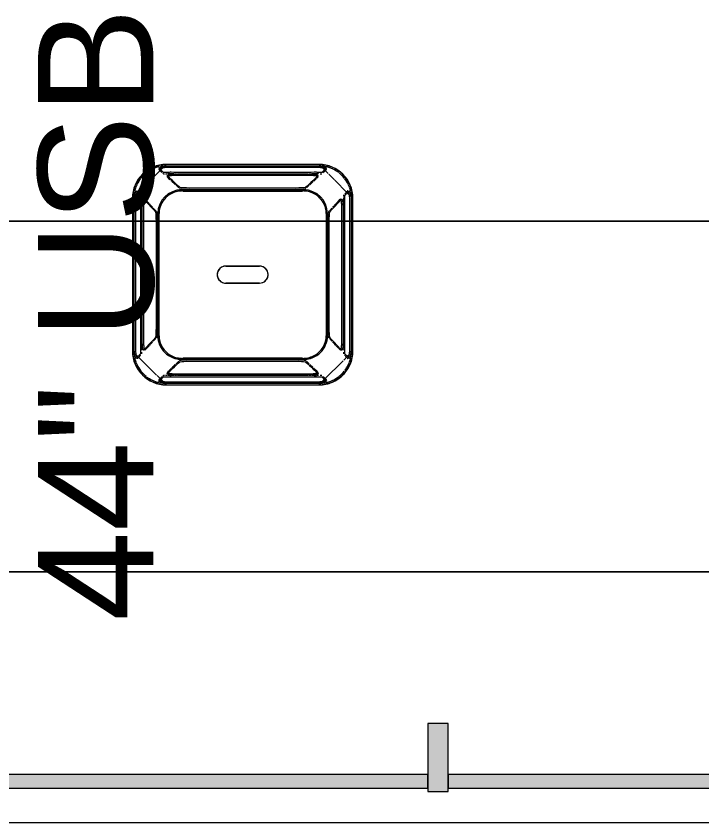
# Model space of a CAD drawing. Header units: inches. Extents: x -1180 to 2011, y -268 to 2143.
# Drawn here: x -28.3 to 22.2, y 717.9 to 777.4 of the extents above; entities that cross this region are included whole.
import ezdxf

# ---------------------------------------------------------------- set-up
doc = ezdxf.new("R2010")
doc.units = ezdxf.units.IN
doc.header["$MEASUREMENT"] = 0
for name, color, linetype, lineweight in [('A-ANNO-NOTE', 131, 'Continuous', 13), ('A-GLAZ-CURT', 52, 'Continuous', 9), ('A-GLAZ-CWMG', 51, 'Continuous', 13), ('A-WALL', 113, 'Continuous', 13), ('I-FURN', 30, 'Continuous', 9), ('I-FURN-PNLS', 30, 'Continuous', 9)]:
    doc.layers.add(name, color=color, linetype=linetype, lineweight=lineweight)
doc.styles.add('Swis721 Lt BT', font='swissl.ttf', dxfattribs={"height": 8.514638})

# ---------------------------------------------------------------- blocks, each defined once
blk = doc.blocks.new('System Panel - Glazed-5268272-6TH FLOOR POWER _ SIGNAL')
at = {"layer": 'A-GLAZ-CURT'}
blk.add_hatch(color=7, dxfattribs=at).paths.add_polyline_path([(20.063, 1.75), (-29.313, 1.75), (-29.313, 0.75), (29.313, 0.75), (29.313, 1.75)], flags=0)
at = {"layer": 'A-GLAZ-CURT', "color": 8, "lineweight": 20}
for p, q in [((29.313, 1.75), (-29.313, 1.75)), ((-29.313, 1.75), (-29.313, 0.75)), ((29.313, 0.75), (29.313, 1.75)), ((-29.313, 0.75), (29.313, 0.75))]:
    blk.add_line(p, q, dxfattribs=at)
blk = doc.blocks.new('System Panel - Glazed-5268268-6TH FLOOR POWER _ SIGNAL')
at = {"layer": 'A-GLAZ-CURT'}
blk.add_hatch(color=7, dxfattribs=at).paths.add_polyline_path([(-29.25, 1.75), (-29.25, 0.75), (29.25, 0.75), (29.25, 1.75)], flags=0)
at = {"layer": 'A-GLAZ-CURT', "color": 8, "lineweight": 20}
for p, q in [((29.25, 1.75), (-29.25, 1.75)), ((-29.25, 1.75), (-29.25, 0.75)), ((29.25, 0.75), (29.25, 1.75)), ((-29.25, 0.75), (29.25, 0.75))]:
    blk.add_line(p, q, dxfattribs=at)
blk = doc.blocks.new('Rectangular Mullion - 1_5_ x 2_5_ rectangular-5268262-6TH FLOOR POWER _ SIGNAL')
at = {"layer": 'A-GLAZ-CWMG', "lineweight": 9}
blk.add_hatch(color=7, dxfattribs=at).paths.add_polyline_path([(0.75, -2), (-0.75, -2), (-0.75, 3), (0.75, 3), (0.75, -1.75)], flags=0)
at = {"layer": 'A-GLAZ-CWMG', "color": 8, "lineweight": 20}
for p, q in [((-0.75, 3), (0.75, 3)), ((-0.75, -2), (-0.75, 3)), ((0.75, 3), (0.75, -2)), ((0.75, -2), (-0.75, -2))]:
    blk.add_line(p, q, dxfattribs=at)
blk = doc.blocks.new('Casework 20 - Casework 9-5521712-6TH FLOOR POWER _ SIGNAL')
at = {"layer": 'I-FURN-PNLS'}
for p, q in [((74.771, 762.276), (-47.378, 762.276)), ((-47.378, 762.276), (74.771, 762.276)), ((-47.378, 736.449), (74.771, 736.449)), ((74.771, 736.449), (-47.378, 736.449))]:
    blk.add_line(p, q, dxfattribs=at)
blk = doc.blocks.new('HighTower_Jaxson_Stool_30 - Wood Seat-5710016-6TH FLOOR POWER _ SIGNAL')
at = {"layer": 'I-FURN'}
for p, q in [((-6.037, 7.713), (-5.897, 7.853)), ((-5.897, 7.853), (-6.037, 7.713)), ((-5.897, 7.853), (-5.778, 7.972)), ((-5.778, 7.972), (-5.897, 7.853)), ((-5.772, 7.978), (-5.644, 8.106)), ((-5.644, 8.106), (-5.772, 7.978)), ((-3.931, 8.109), (-5.615, 8.109)), ((-5.615, 8.015), (-3.931, 8.015)), ((-5.177, 7.997), (-3.931, 7.997)), ((-3.931, 7.903), (-5.177, 7.903)), ((5.615, 8.109), (-3.931, 8.109)), ((-3.931, 8.015), (5.615, 8.015)), ((-3.931, 7.997), (5.177, 7.997)), ((5.177, 7.903), (-3.931, 7.903)), ((5.644, 8.106), (5.78, 7.97)), ((5.78, 7.97), (5.644, 8.106)), ((5.817, 7.933), (5.867, 7.883)), ((5.867, 7.883), (5.817, 7.933)), ((5.898, 7.852), (6.037, 7.713)), ((6.037, 7.713), (5.898, 7.852)), ((-6.95, 6.8), (-6.037, 7.713)), ((-6.037, 7.713), (-6.95, 6.8)), ((-5.273, 7.445), (-5.082, 7.44)), ((-5.018, 7.439), (-4.866, 7.438)), ((-3.931, 7.532), (-4.835, 7.532)), ((-4.803, 7.438), (-3.931, 7.438)), ((-4.574, 7.404), (-3.931, 7.404)), ((-3.931, 7.31), (-4.574, 7.31)), ((4.835, 7.532), (-3.931, 7.532)), ((-3.931, 7.438), (4.803, 7.438)), ((-3.931, 7.404), (4.574, 7.404)), ((4.574, 7.31), (-3.931, 7.31)), ((4.866, 7.438), (5.018, 7.439)), ((5.082, 7.44), (5.273, 7.445)), ((6.037, 7.713), (6.306, 7.444)), ((6.306, 7.444), (6.037, 7.713)), ((6.344, 7.406), (7.713, 6.037)), ((7.713, 6.037), (6.344, 7.406)), ((-7.406, 6.344), (-6.975, 6.775)), ((-6.975, 6.775), (-7.406, 6.344)), ((-7.852, 5.898), (-7.713, 6.037)), ((-7.713, 6.037), (-7.852, 5.898)), ((-7.713, 6.037), (-7.444, 6.306)), ((-7.444, 6.306), (-7.713, 6.037)), ((-4.602, 6.327), (-4.562, 6.321)), ((-4.548, 6.319), (-4.498, 6.313)), ((-4.5, 6.25), (-3.931, 6.25)), ((-3.931, 6.25), (-4.5, 6.25)), ((-4.492, 6.313), (-4.36, 6.303)), ((-4.463, 6.156), (-4.411, 6.156)), ((-3.931, 6.185), (-4.435, 6.185)), ((-4.405, 6.156), (-3.931, 6.156)), ((-3.931, 6.25), (4.5, 6.25)), ((4.5, 6.25), (-3.931, 6.25)), ((4.435, 6.185), (-3.931, 6.185)), ((-3.931, 6.156), (4.405, 6.156)), ((-3.661, 6.378), (-3.904, 6.38)), ((-3.904, 6.286), (-3.661, 6.284)), ((3.661, 6.378), (-3.661, 6.378)), ((-3.661, 6.284), (3.661, 6.284)), ((3.661, 6.284), (3.904, 6.286)), ((3.904, 6.286), (4.132, 6.292)), ((4.132, 6.292), (4.332, 6.301)), ((4.36, 6.303), (4.492, 6.313)), ((4.411, 6.156), (4.463, 6.156)), ((4.498, 6.313), (4.548, 6.319)), ((4.562, 6.321), (4.602, 6.327)), ((7.713, 6.037), (7.852, 5.898)), ((7.852, 5.898), (7.713, 6.037)), ((-8.109, 5.615), (-8.109, -5.615)), ((-8.106, 5.644), (-7.97, 5.78)), ((-7.97, 5.78), (-8.106, 5.644)), ((-8.015, -5.615), (-8.015, 5.615)), ((-7.933, 5.817), (-7.883, 5.867)), ((-7.883, 5.867), (-7.933, 5.817)), ((7.883, 5.867), (7.933, 5.817)), ((7.933, 5.817), (7.883, 5.867)), ((7.97, 5.78), (8.106, 5.644)), ((8.106, 5.644), (7.97, 5.78)), ((8.015, 5.615), (8.015, -5.615)), ((8.109, -5.615), (8.109, 5.615)), ((-7.997, -5.177), (-7.997, 5.177)), ((-7.903, 5.177), (-7.903, -5.177)), ((-7.532, 4.835), (-7.532, -4.835)), ((-7.44, 5.082), (-7.445, 5.273)), ((-7.438, 4.866), (-7.439, 5.018)), ((-7.438, -4.803), (-7.438, 4.803)), ((7.439, 5.018), (7.438, 4.866)), ((7.438, 4.803), (7.438, -4.803)), ((7.445, 5.273), (7.44, 5.082)), ((7.532, -4.835), (7.532, 4.835)), ((7.903, -5.177), (7.903, 5.177)), ((7.997, 5.177), (7.997, -5.177)), ((-7.404, -4.574), (-7.404, 4.574)), ((-7.31, 4.574), (-7.31, -4.574)), ((-6.321, 4.562), (-6.327, 4.602)), ((-6.313, 4.498), (-6.319, 4.548)), ((-6.303, 4.36), (-6.313, 4.492)), ((-6.25, -4.5), (-6.25, 4.5)), ((-6.25, 4.5), (-6.25, -4.5)), ((-6.185, 4.435), (-6.185, -4.435)), ((-6.156, -4.418), (-6.156, 4.406)), ((6.156, 4.406), (6.156, -4.418)), ((6.185, -4.435), (6.185, 4.435)), ((6.25, 4.5), (6.25, -4.5)), ((6.25, -4.5), (6.25, 4.5)), ((6.313, 4.492), (6.303, 4.36)), ((6.319, 4.548), (6.313, 4.498)), ((6.327, 4.602), (6.321, 4.562)), ((7.31, -4.574), (7.31, 4.574)), ((7.404, 4.574), (7.404, -4.574)), ((-6.378, 3.661), (-6.378, -3.661)), ((-6.284, -3.661), (-6.284, 3.661)), ((6.284, 3.661), (6.284, -3.661)), ((6.378, -3.661), (6.378, 3.661)), ((-0.625, -1.25), (-0.625, 1.25)), ((-0.625, 1.25), (-0.625, -1.25)), ((0.625, 1.25), (0.625, -1.25)), ((0.625, -1.25), (0.625, 1.25)), ((-6.327, -4.602), (-6.321, -4.562)), ((-6.319, -4.548), (-6.313, -4.498)), ((-6.313, -4.492), (-6.303, -4.36)), ((6.303, -4.36), (6.313, -4.492)), ((6.313, -4.498), (6.319, -4.548)), ((6.321, -4.562), (6.327, -4.602)), ((-7.445, -5.273), (-7.44, -5.082)), ((-7.439, -5.018), (-7.438, -4.866)), ((7.438, -4.866), (7.439, -5.018)), ((7.44, -5.082), (7.445, -5.273)), ((-7.978, -5.772), (-8.106, -5.644)), ((-8.106, -5.644), (-7.978, -5.772)), ((-7.853, -5.897), (-7.972, -5.778)), ((-7.972, -5.778), (-7.853, -5.897)), ((-7.713, -6.037), (-7.853, -5.897)), ((-7.853, -5.897), (-7.713, -6.037)), ((7.853, -5.897), (7.713, -6.037)), ((7.713, -6.037), (7.853, -5.897)), ((7.972, -5.778), (7.853, -5.897)), ((7.853, -5.897), (7.972, -5.778)), ((8.106, -5.644), (7.978, -5.772)), ((7.978, -5.772), (8.106, -5.644)), ((-6.95, -6.8), (-7.713, -6.037)), ((-7.713, -6.037), (-6.95, -6.8)), ((-4.562, -6.321), (-4.602, -6.327)), ((-4.498, -6.313), (-4.548, -6.319)), ((-3.931, -6.25), (-4.5, -6.25)), ((-4.5, -6.25), (-3.931, -6.25)), ((-4.36, -6.303), (-4.492, -6.313)), ((-4.411, -6.156), (-4.463, -6.156)), ((-4.435, -6.185), (-3.931, -6.185)), ((-3.931, -6.156), (-4.405, -6.156)), ((4.405, -6.156), (-3.931, -6.156)), ((-3.931, -6.185), (4.435, -6.185)), ((4.5, -6.25), (-3.931, -6.25)), ((-3.931, -6.25), (4.5, -6.25)), ((-3.661, -6.284), (-3.904, -6.286)), ((-3.904, -6.38), (-3.661, -6.378)), ((3.661, -6.284), (-3.661, -6.284)), ((-3.661, -6.378), (3.661, -6.378)), ((3.904, -6.286), (3.661, -6.284)), ((4.492, -6.313), (4.36, -6.303)), ((4.463, -6.156), (4.411, -6.156)), ((4.548, -6.319), (4.498, -6.313)), ((4.602, -6.327), (4.562, -6.321)), ((7.406, -6.344), (6.037, -7.713)), ((6.037, -7.713), (7.406, -6.344)), ((7.713, -6.037), (7.444, -6.306)), ((7.444, -6.306), (7.713, -6.037)), ((-6.344, -7.406), (-6.906, -6.844)), ((-6.906, -6.844), (-6.344, -7.406)), ((-6.037, -7.713), (-6.306, -7.444)), ((-6.306, -7.444), (-6.037, -7.713)), ((-5.897, -7.853), (-6.037, -7.713)), ((-6.037, -7.713), (-5.897, -7.853)), ((-5.082, -7.44), (-5.273, -7.445)), ((-4.866, -7.438), (-5.018, -7.439)), ((-4.835, -7.532), (-3.931, -7.532)), ((-3.931, -7.438), (-4.803, -7.438)), ((-4.574, -7.31), (-3.931, -7.31)), ((-3.931, -7.404), (-4.574, -7.404)), ((-3.931, -7.31), (4.574, -7.31)), ((4.574, -7.404), (-3.931, -7.404)), ((4.803, -7.438), (-3.931, -7.438)), ((-3.931, -7.532), (4.835, -7.532)), ((5.018, -7.439), (4.866, -7.438)), ((5.273, -7.445), (5.082, -7.44)), ((6.037, -7.713), (5.898, -7.852)), ((5.898, -7.852), (6.037, -7.713)), ((-5.778, -7.972), (-5.897, -7.853)), ((-5.897, -7.853), (-5.778, -7.972)), ((-5.644, -8.106), (-5.772, -7.978)), ((-5.772, -7.978), (-5.644, -8.106)), ((-3.931, -8.015), (-5.615, -8.015)), ((-5.615, -8.109), (-3.931, -8.109)), ((-5.177, -7.903), (-3.931, -7.903)), ((-3.931, -7.997), (-5.177, -7.997)), ((-3.931, -7.903), (5.177, -7.903)), ((5.177, -7.997), (-3.931, -7.997)), ((3.404, -8.015), (-3.931, -8.015)), ((-3.931, -8.109), (5.615, -8.109)), ((5.615, -8.015), (3.409, -8.015)), ((5.78, -7.97), (5.716, -8.034)), ((5.716, -8.034), (5.78, -7.97)), ((5.867, -7.883), (5.817, -7.933)), ((5.817, -7.933), (5.867, -7.883))]:
    blk.add_line(p, q, dxfattribs=at)
at = {"layer": 'I-FURN', "flags": 128}
for points in [[(-5.545, 7.992), (-5.365, 7.996), (-5.177, 7.997)], [(-5.177, 7.903), (-5.365, 7.902), (-5.545, 7.899)], [(5.177, 7.997), (5.365, 7.996), (5.545, 7.992)], [(5.545, 7.899), (5.365, 7.902), (5.177, 7.903)], [(-4.835, 7.532), (-5.06, 7.534), (-5.273, 7.539)], [(-5.184, 7.391), (-4.998, 7.398), (-4.791, 7.402), (-4.574, 7.404)], [(-4.574, 7.31), (-4.791, 7.309), (-4.998, 7.304), (-5.184, 7.297)], [(4.574, 7.404), (4.791, 7.402), (4.998, 7.398), (5.184, 7.391)], [(5.184, 7.297), (4.998, 7.304), (4.791, 7.309), (4.574, 7.31)], [(5.273, 7.539), (5.06, 7.534), (4.835, 7.532)], [(-3.932, 6.381), (-4.132, 6.386), (-4.332, 6.395), (-4.492, 6.407), (-4.602, 6.421)], [(-4.332, 6.301), (-4.132, 6.292), (-3.932, 6.287)], [(4.602, 6.421), (4.492, 6.407), (4.332, 6.395), (4.132, 6.386), (3.904, 6.38), (3.661, 6.378)], [(-7.997, 5.177), (-7.996, 5.365), (-7.992, 5.545)], [(-7.899, 5.545), (-7.902, 5.365), (-7.903, 5.177)], [(7.903, 5.177), (7.902, 5.365), (7.899, 5.545)], [(7.992, 5.545), (7.996, 5.365), (7.997, 5.177)], [(-7.539, 5.273), (-7.534, 5.06), (-7.532, 4.835)], [(-7.404, 4.574), (-7.402, 4.791), (-7.398, 4.998), (-7.391, 5.184)], [(-7.297, 5.184), (-7.304, 4.998), (-7.309, 4.791), (-7.31, 4.574)], [(7.31, 4.574), (7.309, 4.791), (7.304, 4.998), (7.297, 5.184)], [(7.391, 5.184), (7.398, 4.998), (7.402, 4.791), (7.404, 4.574)], [(7.532, 4.835), (7.534, 5.06), (7.539, 5.273)], [(-6.421, 4.602), (-6.407, 4.492), (-6.395, 4.332), (-6.386, 4.132), (-6.38, 3.904), (-6.378, 3.661)], [(-6.284, 3.661), (-6.286, 3.904), (-6.292, 4.132), (-6.301, 4.332)], [(6.301, 4.332), (6.292, 4.132), (6.286, 3.904), (6.284, 3.661)], [(6.378, 3.661), (6.38, 3.904), (6.386, 4.132), (6.395, 4.332), (6.407, 4.492), (6.421, 4.602)], [(-6.378, -3.661), (-6.38, -3.904), (-6.386, -4.132), (-6.395, -4.332), (-6.407, -4.492), (-6.421, -4.602)], [(-6.301, -4.332), (-6.292, -4.132), (-6.286, -3.904), (-6.284, -3.661)], [(6.284, -3.661), (6.286, -3.904), (6.292, -4.132), (6.301, -4.332)], [(6.421, -4.602), (6.407, -4.492), (6.395, -4.332), (6.386, -4.132), (6.38, -3.904), (6.378, -3.661)], [(-7.391, -5.184), (-7.398, -4.998), (-7.402, -4.791), (-7.404, -4.574)], [(-7.31, -4.574), (-7.309, -4.791), (-7.304, -4.998), (-7.297, -5.184)], [(7.297, -5.184), (7.304, -4.998), (7.309, -4.791), (7.31, -4.574)], [(7.404, -4.574), (7.402, -4.791), (7.398, -4.998), (7.391, -5.184)], [(-7.992, -5.545), (-7.996, -5.365), (-7.997, -5.177)], [(-7.903, -5.177), (-7.902, -5.365), (-7.899, -5.545)], [(-7.532, -4.835), (-7.534, -5.06), (-7.539, -5.273)], [(7.539, -5.273), (7.534, -5.06), (7.532, -4.835)], [(7.899, -5.545), (7.902, -5.365), (7.903, -5.177)], [(7.997, -5.177), (7.996, -5.365), (7.992, -5.545)], [(-4.602, -6.421), (-4.492, -6.407), (-4.332, -6.395), (-4.132, -6.386), (-3.932, -6.381)], [(-3.932, -6.287), (-4.132, -6.292), (-4.332, -6.301)], [(3.661, -6.378), (3.904, -6.38), (4.132, -6.386), (4.332, -6.395), (4.492, -6.407), (4.602, -6.421)], [(4.332, -6.301), (4.132, -6.292), (3.904, -6.286)], [(-5.273, -7.539), (-5.06, -7.534), (-4.835, -7.532)], [(-5.184, -7.297), (-4.998, -7.304), (-4.791, -7.309), (-4.574, -7.31)], [(-4.574, -7.404), (-4.791, -7.402), (-4.998, -7.398), (-5.184, -7.391)], [(4.574, -7.31), (4.791, -7.309), (4.998, -7.304), (5.184, -7.297)], [(5.184, -7.391), (4.998, -7.398), (4.791, -7.402), (4.574, -7.404)], [(4.835, -7.532), (5.06, -7.534), (5.273, -7.539)], [(-5.545, -7.899), (-5.365, -7.902), (-5.177, -7.903)], [(-5.177, -7.997), (-5.365, -7.996), (-5.545, -7.992)], [(5.177, -7.903), (5.365, -7.902), (5.545, -7.899)], [(5.545, -7.992), (5.365, -7.996), (5.177, -7.997)]]:
    blk.add_lwpolyline(points, dxfattribs=at)
at = {"layer": 'I-FURN'}
for centre, radius, start, end in [((-5.625, 5.625), 2.5, 90, 180), ((-5.625, 5.625), 2.5, 90, 180), ((-5.615, 5.615), 2.494, 90, 180), ((-5.615, 5.615), 2.4, 115.71429, 127.65752), ((-5.615, 5.615), 2.4, 110.53452, 115.56246), ((-5.615, 5.615), 2.4, 103.25308, 109.74918), ((-5.615, 5.615), 2.4, 90.38417, 102.13224), ((5.615, 5.615), 2.494, 0, 90), ((5.625, 5.625), 2.5, 0, 90), ((5.625, 5.625), 2.5, 60, 90), ((5.615, 5.615), 2.4, 77.14286, 89.61481), ((5.615, 5.615), 2.4, 70.55515, 76.92484), ((5.615, 5.615), 2.4, 64.68681, 69.46127), ((5.615, 5.615), 2.4, 52.51221, 64.28571), ((5.625, 5.625), 2.5, 45, 60), ((-5.615, 5.615), 2.4, 128.57143, 141.42857), ((5.615, 5.615), 2.4, 38.57143, 51.42857), ((5.625, 5.625), 2.5, 30, 45), ((-5.615, 5.615), 2.4, 154.69426, 159.46884), ((-5.615, 5.615), 2.4, 142.51991, 154.28571), ((5.615, 5.615), 2.4, 25.71429, 37.64986), ((5.615, 5.615), 2.4, 20.52695, 25.55509), ((5.625, 5.625), 2.5, 0, 30), ((-5.615, 5.615), 2.4, 167.14286, 179.61509), ((-5.615, 5.615), 2.4, 160.56239, 166.93209), ((-4.5, 4.5), 1.75, 90, 180), ((-4.5, 4.5), 1.75, 90, 180), ((-4.435, 4.435), 1.75, 90, 180), ((-4.5, 4.5), 1.656, 105, 119.54124), ((-4.5, 4.5), 1.656, 90, 104.24811), ((4.435, 4.435), 1.75, 360, 90), ((4.5, 4.5), 1.75, 360, 90), ((4.5, 4.5), 1.75, 360, 90), ((4.5, 4.5), 1.656, 60.43469, 90), ((5.615, 5.615), 2.4, 13.06484, 19.43366), ((5.615, 5.615), 2.4, 0.3839, 12.85714), ((-4.5, 4.5), 1.656, 135, 150), ((-4.5, 4.5), 1.656, 120, 134.98505), ((4.5, 4.5), 1.656, 45, 60), ((4.5, 4.5), 1.656, 30, 44.98505), ((-4.5, 4.5), 1.656, 150.13929, 180), ((4.5, 4.5), 1.656, 15, 29.84093), ((4.5, 4.5), 1.656, 0, 14.24811), ((0, 1.25), 0.625, 0, 180), ((0, 1.25), 0.625, 0, 165), ((0, 1.25), 0.625, 165, 180), ((0, -1.25), 0.625, 180, 0), ((0, -1.25), 0.625, 180, 240), ((0, -1.25), 0.625, 300, 315), ((0, -1.25), 0.625, 315, 330), ((0, -1.25), 0.625, 330, 360), ((0, -1.25), 0.625, 240, 255), ((0, -1.25), 0.625, 255, 285), ((0, -1.25), 0.625, 285, 300), ((-4.5, -4.5), 1.75, 180, 270), ((-4.5, -4.5), 1.75, 180, 270), ((-4.435, -4.435), 1.75, 180, 270), ((-4.5, -4.5), 1.656, 180, 194.24811), ((4.435, -4.435), 1.75, 270, 0), ((4.5, -4.5), 1.75, 270, 0), ((4.5, -4.5), 1.75, 270, 0), ((4.5, -4.5), 1.656, 345, 0), ((-4.5, -4.5), 1.656, 195, 209.54124), ((-4.5, -4.5), 1.656, 210, 224.98505), ((4.5, -4.5), 1.656, 315, 330), ((4.5, -4.5), 1.656, 330.43469, 345), ((-5.625, -5.625), 2.5, 180, 270), ((-5.625, -5.625), 2.5, 180, 270), ((-5.615, -5.615), 2.494, 180, 270), ((-5.615, -5.615), 2.4, 180.3839, 192.12522), ((-4.5, -4.5), 1.656, 225, 240), ((-4.5, -4.5), 1.656, 240.13929, 270), ((4.5, -4.5), 1.656, 285, 299.84093), ((4.5, -4.5), 1.656, 300, 314.98505), ((5.615, -5.615), 2.494, 270, 0), ((5.625, -5.625), 2.5, 270, 360), ((5.625, -5.625), 2.5, 270, 360), ((5.615, -5.615), 2.4, 347.86501, 359.61481), ((-5.615, -5.615), 2.4, 193.24577, 199.74183), ((-5.615, -5.615), 2.4, 200.52695, 205.55509), ((4.5, -4.5), 1.656, 270, 284.24811), ((5.615, -5.615), 2.4, 334.68681, 339.46127), ((5.615, -5.615), 2.4, 340.24684, 346.74376), ((-5.615, -5.615), 2.4, 205.71429, 217.64986), ((-5.615, -5.615), 2.4, 218.57143, 231.42857), ((5.615, -5.615), 2.4, 308.57143, 321.42857), ((5.615, -5.615), 2.4, 322.51221, 334.28571), ((-5.615, -5.615), 2.4, 232.51221, 244.28571), ((5.615, -5.615), 2.4, 295.71429, 307.64986), ((-5.615, -5.615), 2.4, 244.68681, 249.46127), ((-5.615, -5.615), 2.4, 250.24684, 256.74376), ((-5.615, -5.615), 2.4, 257.86501, 269.61481), ((5.615, -5.615), 2.4, 270.3839, 282.85714), ((5.615, -5.615), 2.4, 283.06484, 289.43366), ((5.615, -5.615), 2.4, 290.52695, 295.55509)]:
    blk.add_arc(centre, radius, start, end, dxfattribs=at)
for points, knots in [([(-6.175, 7.835), (-6.181, 7.84), (-6.173, 7.851), (-6.136, 7.872), (-6.108, 7.885), (-6.083, 7.895), (-6.055, 7.906), (-6.023, 7.917), (-5.988, 7.928), (-5.949, 7.938), (-5.908, 7.948), (-5.849, 7.961), (-5.736, 7.981), (-5.624, 7.989), (-5.545, 7.992)], [-1, -1, -1, -1, -0.8, -0.7, -0.65, -0.6, -0.55, -0.5, -0.45, -0.4, -0.35, -0.3, -0.2, 0, 0, 0, 0]), ([(-5.545, 7.899), (-5.624, 7.895), (-5.736, 7.887), (-5.849, 7.866), (-5.908, 7.853), (-5.949, 7.843), (-5.988, 7.832), (-6.023, 7.821), (-6.055, 7.81), (-6.074, 7.803), (-6.082, 7.799)], [-1, -1, -1, -1, -0.8, -0.7, -0.65, -0.6, -0.55, -0.5, -0.45, -0.4, -0.4, -0.4, -0.4]), ([(5.545, 7.992), (5.595, 7.99), (5.666, 7.985), (5.755, 7.975), (5.817, 7.967), (5.876, 7.956), (5.93, 7.943), (5.979, 7.93), (6.023, 7.917), (6.063, 7.904), (6.097, 7.89), (6.125, 7.877), (6.155, 7.862), (6.177, 7.847), (6.179, 7.838), (6.175, 7.835)], [-1, -1, -1, -1, -0.875, -0.8125, -0.75, -0.6875, -0.625, -0.5625, -0.5, -0.4375, -0.375, -0.3125, -0.25, -0.125, 0, 0, 0, 0]), ([(6.124, 7.781), (6.124, 7.781), (6.115, 7.785), (6.097, 7.794), (6.063, 7.808), (6.023, 7.821), (5.979, 7.834), (5.93, 7.848), (5.876, 7.861), (5.817, 7.872), (5.755, 7.881), (5.666, 7.891), (5.595, 7.896), (5.545, 7.899)], [-0.6881146, -0.6881146, -0.6881146, -0.6881146, -0.6875, -0.625, -0.5625, -0.5, -0.4375, -0.375, -0.3125, -0.25, -0.1875, -0.125, 0, 0, 0, 0]), ([(-6.057, 7.633), (-6.039, 7.617), (-5.994, 7.578), (-5.95, 7.538), (-5.923, 7.514)], [-0.6536993, -0.6536993, -0.6536993, -0.6536993, -0.5, -0.2636527, -0.2636527, -0.2636527, -0.2636527]), ([(-5.273, 7.539), (-5.326, 7.539), (-5.401, 7.538), (-5.492, 7.537), (-5.556, 7.535), (-5.614, 7.533), (-5.666, 7.529), (-5.712, 7.525), (-5.751, 7.524), (-5.783, 7.524), (-5.815, 7.525), (-5.829, 7.528), (-5.833, 7.53)], [-1, -1, -1, -1, -0.833333, -0.75, -0.666667, -0.583333, -0.5, -0.416667, -0.333333, -0.25, -0.166667, 0, 0, 0, 0]), ([(-5.833, 7.434), (-5.829, 7.431), (-5.815, 7.429), (-5.783, 7.428), (-5.761, 7.428), (-5.749, 7.428)], [-1, -1, -1, -1, -0.8333333, -0.75, -0.6666667, -0.6666667, -0.6666667, -0.6666667]), ([(-5.679, 7.433), (-5.674, 7.433), (-5.654, 7.435), (-5.614, 7.438), (-5.575, 7.44), (-5.555, 7.441)], [-0.5243916, -0.5243916, -0.5243916, -0.5243916, -0.5, -0.4166667, -0.3333333, -0.3333333, -0.3333333, -0.3333333]), ([(-5.572, 7.295), (-5.577, 7.3), (-5.57, 7.31), (-5.536, 7.326), (-5.509, 7.336), (-5.486, 7.343), (-5.459, 7.351), (-5.419, 7.361), (-5.337, 7.377), (-5.249, 7.386), (-5.184, 7.391)], [-1, -1, -1, -1, -0.75, -0.625, -0.5625, -0.5, -0.4375, -0.375, -0.25, 0, 0, 0, 0]), ([(-5.517, 7.238), (-5.521, 7.237), (-5.538, 7.23), (-5.57, 7.214), (-5.577, 7.204), (-5.572, 7.199)], [-0.413201, -0.413201, -0.413201, -0.413201, -0.375, -0.25, 0, 0, 0, 0]), ([(-4.659, 6.438), (-4.841, 6.615), (-5.146, 6.904), (-5.45, 7.184), (-5.572, 7.295)], [-1, -1, -1, -1, -0.4, 0, 0, 0, 0]), ([(-5.525, 7.442), (-5.514, 7.442), (-5.481, 7.443), (-5.401, 7.444), (-5.326, 7.445), (-5.273, 7.445)], [-0.292838, -0.292838, -0.292838, -0.292838, -0.25, -0.1666667, 0, 0, 0, 0]), ([(-5.184, 7.297), (-5.249, 7.292), (-5.337, 7.283), (-5.419, 7.267), (-5.459, 7.256), (-5.477, 7.251), (-5.485, 7.249)], [-1, -1, -1, -1, -0.75, -0.625, -0.5625, -0.5, -0.5, -0.5, -0.5]), ([(5.572, 7.295), (5.389, 7.129), (5.085, 6.847), (4.781, 6.556), (4.659, 6.438)], [-1, -1, -1, -1, -0.4, 0, 0, 0, 0]), ([(5.518, 7.237), (5.517, 7.238), (5.508, 7.241), (5.486, 7.249), (5.45, 7.26), (5.407, 7.269), (5.359, 7.277), (5.288, 7.287), (5.228, 7.293), (5.184, 7.297)], [-0.5906271, -0.5906271, -0.5906271, -0.5906271, -0.5833333, -0.5, -0.4166667, -0.3333333, -0.25, -0.1666667, 0, 0, 0, 0]), ([(5.833, 7.53), (5.828, 7.526), (5.804, 7.522), (5.739, 7.524), (5.667, 7.529), (5.604, 7.533), (5.532, 7.536), (5.426, 7.54), (5.336, 7.54), (5.273, 7.539)], [-1, -1, -1, -1, -0.8, -0.6, -0.5, -0.4, -0.3, -0.2, 0, 0, 0, 0]), ([(5.451, 7.445), (5.479, 7.444), (5.522, 7.442), (5.562, 7.44), (5.577, 7.439)], [-0.8, -0.8, -0.8, -0.8, -0.7, -0.6368706, -0.6368706, -0.6368706, -0.6368706]), ([(5.572, 7.199), (5.575, 7.203), (5.574, 7.21), (5.559, 7.22), (5.547, 7.226), (5.54, 7.229)], [-1, -1, -1, -1, -0.8333333, -0.75, -0.6666667, -0.6666667, -0.6666667, -0.6666667]), ([(5.92, 7.512), (5.948, 7.537), (5.995, 7.578), (6.041, 7.619), (6.059, 7.635)], [-0.7441407, -0.7441407, -0.7441407, -0.7441407, -0.5, -0.3380684, -0.3380684, -0.3380684, -0.3380684]), ([(-5.207, 6.864), (-5.146, 6.807), (-5.059, 6.727), (-4.973, 6.644), (-4.947, 6.62)], [-0.6, -0.6, -0.6, -0.6, -0.4, -0.3158768, -0.3158768, -0.3158768, -0.3158768]), ([(-7.992, 5.545), (-7.99, 5.595), (-7.985, 5.666), (-7.975, 5.755), (-7.967, 5.817), (-7.956, 5.876), (-7.943, 5.93), (-7.93, 5.979), (-7.917, 6.023), (-7.904, 6.063), (-7.89, 6.097), (-7.877, 6.125), (-7.862, 6.155), (-7.847, 6.177), (-7.838, 6.179), (-7.835, 6.175)], [-1, -1, -1, -1, -0.875, -0.8125, -0.75, -0.6875, -0.625, -0.5625, -0.5, -0.4375, -0.375, -0.3125, -0.25, -0.125, 0, 0, 0, 0]), ([(-7.781, 6.124), (-7.781, 6.124), (-7.785, 6.115), (-7.794, 6.097), (-7.808, 6.063), (-7.821, 6.023), (-7.834, 5.979), (-7.848, 5.93), (-7.861, 5.876), (-7.872, 5.817), (-7.881, 5.755), (-7.891, 5.666), (-7.896, 5.595), (-7.899, 5.545)], [-0.6881146, -0.6881146, -0.6881146, -0.6881146, -0.6875, -0.625, -0.5625, -0.5, -0.4375, -0.375, -0.3125, -0.25, -0.1875, -0.125, 0, 0, 0, 0]), ([(-7.512, 5.92), (-7.537, 5.948), (-7.578, 5.995), (-7.619, 6.041), (-7.635, 6.059)], [-0.7441407, -0.7441407, -0.7441407, -0.7441407, -0.5, -0.3380684, -0.3380684, -0.3380684, -0.3380684]), ([(7.633, 6.057), (7.617, 6.039), (7.578, 5.994), (7.538, 5.95), (7.514, 5.923)], [-0.6536993, -0.6536993, -0.6536993, -0.6536993, -0.5, -0.2636527, -0.2636527, -0.2636527, -0.2636527]), ([(7.769, 6.146), (7.762, 6.159), (7.752, 6.175), (7.745, 6.176), (7.742, 6.176)], [-0.25, -0.25, -0.25, -0.25, -0.125, -0.0515726, -0.0515726, -0.0515726, -0.0515726]), ([(7.899, 5.545), (7.896, 5.595), (7.891, 5.666), (7.881, 5.755), (7.872, 5.817), (7.861, 5.876), (7.848, 5.93), (7.834, 5.979), (7.821, 6.023), (7.808, 6.063), (7.794, 6.097), (7.785, 6.115), (7.781, 6.124), (7.781, 6.124)], [-1, -1, -1, -1, -0.875, -0.8125, -0.75, -0.6875, -0.625, -0.5625, -0.5, -0.4375, -0.375, -0.3125, -0.3118854, -0.3118854, -0.3118854, -0.3118854]), ([(7.835, 6.175), (7.838, 6.179), (7.847, 6.177), (7.862, 6.155), (7.877, 6.125), (7.89, 6.097), (7.904, 6.063), (7.917, 6.023), (7.93, 5.979), (7.943, 5.93), (7.956, 5.876), (7.967, 5.817), (7.975, 5.755), (7.985, 5.666), (7.99, 5.595), (7.992, 5.545)], [-1, -1, -1, -1, -0.875, -0.75, -0.6875, -0.625, -0.5625, -0.5, -0.4375, -0.375, -0.3125, -0.25, -0.1875, -0.125, 0, 0, 0, 0]), ([(-7.53, 5.833), (-7.526, 5.828), (-7.522, 5.804), (-7.524, 5.739), (-7.529, 5.667), (-7.533, 5.604), (-7.536, 5.532), (-7.54, 5.426), (-7.54, 5.336), (-7.539, 5.273)], [-1, -1, -1, -1, -0.8, -0.6, -0.5, -0.4, -0.3, -0.2, 0, 0, 0, 0]), ([(-7.445, 5.451), (-7.444, 5.479), (-7.442, 5.522), (-7.44, 5.562), (-7.439, 5.577)], [-0.8, -0.8, -0.8, -0.8, -0.7, -0.6368706, -0.6368706, -0.6368706, -0.6368706]), ([(-7.237, 5.518), (-7.238, 5.517), (-7.241, 5.508), (-7.249, 5.486), (-7.26, 5.45), (-7.269, 5.407), (-7.277, 5.359), (-7.287, 5.288), (-7.293, 5.228), (-7.297, 5.184)], [-0.5906271, -0.5906271, -0.5906271, -0.5906271, -0.5833333, -0.5, -0.4166667, -0.3333333, -0.25, -0.1666667, 0, 0, 0, 0]), ([(-7.295, 5.572), (-7.129, 5.389), (-6.847, 5.085), (-6.556, 4.781), (-6.438, 4.659)], [-1, -1, -1, -1, -0.4, 0, 0, 0, 0]), ([(-7.199, 5.572), (-7.203, 5.575), (-7.21, 5.574), (-7.22, 5.559), (-7.226, 5.547), (-7.229, 5.54)], [-1, -1, -1, -1, -0.8333333, -0.75, -0.6666667, -0.6666667, -0.6666667, -0.6666667]), ([(6.438, 4.659), (6.615, 4.841), (6.904, 5.146), (7.184, 5.45), (7.295, 5.572)], [-1, -1, -1, -1, -0.4, 0, 0, 0, 0]), ([(7.229, 5.54), (7.226, 5.547), (7.22, 5.559), (7.212, 5.572), (7.207, 5.572), (7.204, 5.572)], [-0.3333333, -0.3333333, -0.3333333, -0.3333333, -0.25, -0.1666667, -0.0664817, -0.0664817, -0.0664817, -0.0664817]), ([(7.297, 5.184), (7.293, 5.228), (7.287, 5.288), (7.277, 5.359), (7.269, 5.407), (7.26, 5.45), (7.249, 5.486), (7.241, 5.508), (7.238, 5.517), (7.237, 5.518)], [-1, -1, -1, -1, -0.8333333, -0.75, -0.6666667, -0.5833333, -0.5, -0.4166667, -0.4093729, -0.4093729, -0.4093729, -0.4093729]), ([(7.439, 5.577), (7.44, 5.562), (7.442, 5.522), (7.445, 5.48), (7.445, 5.451)], [-0.3631294, -0.3631294, -0.3631294, -0.3631294, -0.3, -0.2, -0.2, -0.2, -0.2]), ([(7.539, 5.273), (7.54, 5.336), (7.54, 5.426), (7.536, 5.532), (7.533, 5.604), (7.529, 5.667), (7.524, 5.739), (7.522, 5.804), (7.526, 5.828), (7.53, 5.833)], [-1, -1, -1, -1, -0.8, -0.7, -0.6, -0.5, -0.4, -0.2, 0, 0, 0, 0]), ([(6.864, 5.207), (6.807, 5.146), (6.727, 5.059), (6.644, 4.973), (6.62, 4.947)], [-0.6, -0.6, -0.6, -0.6, -0.4, -0.3158768, -0.3158768, -0.3158768, -0.3158768]), ([(-6.438, -4.659), (-6.615, -4.841), (-6.904, -5.146), (-7.184, -5.45), (-7.295, -5.572)], [-1, -1, -1, -1, -0.4, 0, 0, 0, 0]), ([(7.295, -5.572), (7.129, -5.389), (6.847, -5.085), (6.556, -4.781), (6.438, -4.659)], [-1, -1, -1, -1, -0.4, 0, 0, 0, 0]), ([(-7.539, -5.273), (-7.539, -5.326), (-7.538, -5.401), (-7.537, -5.492), (-7.535, -5.556), (-7.533, -5.614), (-7.529, -5.666), (-7.525, -5.712), (-7.524, -5.751), (-7.524, -5.783), (-7.525, -5.815), (-7.528, -5.829), (-7.53, -5.833)], [-1, -1, -1, -1, -0.833333, -0.75, -0.666667, -0.583333, -0.5, -0.416667, -0.333333, -0.25, -0.166667, 0, 0, 0, 0]), ([(-7.442, -5.525), (-7.442, -5.514), (-7.443, -5.481), (-7.444, -5.401), (-7.445, -5.326), (-7.445, -5.273)], [-0.292838, -0.292838, -0.292838, -0.292838, -0.25, -0.1666667, 0, 0, 0, 0]), ([(-7.295, -5.572), (-7.3, -5.577), (-7.31, -5.57), (-7.326, -5.536), (-7.336, -5.509), (-7.343, -5.486), (-7.351, -5.459), (-7.361, -5.419), (-7.377, -5.337), (-7.386, -5.249), (-7.391, -5.184)], [-1, -1, -1, -1, -0.75, -0.625, -0.5625, -0.5, -0.4375, -0.375, -0.25, 0, 0, 0, 0]), ([(-7.297, -5.184), (-7.292, -5.249), (-7.283, -5.337), (-7.267, -5.419), (-7.256, -5.459), (-7.251, -5.477), (-7.249, -5.485)], [-1, -1, -1, -1, -0.75, -0.625, -0.5625, -0.5, -0.5, -0.5, -0.5]), ([(-6.864, -5.207), (-6.807, -5.146), (-6.727, -5.059), (-6.644, -4.973), (-6.62, -4.947)], [-0.6, -0.6, -0.6, -0.6, -0.4, -0.3158768, -0.3158768, -0.3158768, -0.3158768]), ([(7.249, -5.485), (7.251, -5.477), (7.256, -5.459), (7.267, -5.419), (7.283, -5.337), (7.292, -5.249), (7.297, -5.184)], [-0.5, -0.5, -0.5, -0.5, -0.4375, -0.375, -0.25, 0, 0, 0, 0]), ([(7.391, -5.184), (7.386, -5.249), (7.377, -5.337), (7.361, -5.419), (7.351, -5.459), (7.343, -5.486), (7.336, -5.509), (7.326, -5.536), (7.31, -5.57), (7.3, -5.577), (7.295, -5.572)], [-1, -1, -1, -1, -0.75, -0.625, -0.5625, -0.5, -0.4375, -0.375, -0.25, 0, 0, 0, 0]), ([(7.445, -5.273), (7.445, -5.326), (7.444, -5.401), (7.443, -5.481), (7.442, -5.514), (7.442, -5.525)], [-1, -1, -1, -1, -0.8333333, -0.75, -0.707162, -0.707162, -0.707162, -0.707162]), ([(7.53, -5.833), (7.528, -5.829), (7.525, -5.815), (7.524, -5.783), (7.524, -5.751), (7.525, -5.712), (7.529, -5.666), (7.533, -5.614), (7.535, -5.556), (7.537, -5.492), (7.538, -5.401), (7.539, -5.326), (7.539, -5.273)], [-1, -1, -1, -1, -0.833333, -0.75, -0.666667, -0.583333, -0.5, -0.416667, -0.333333, -0.25, -0.166667, 0, 0, 0, 0]), ([(-7.835, -6.175), (-7.84, -6.181), (-7.851, -6.173), (-7.872, -6.136), (-7.885, -6.108), (-7.895, -6.083), (-7.906, -6.055), (-7.917, -6.023), (-7.928, -5.988), (-7.938, -5.949), (-7.948, -5.908), (-7.961, -5.849), (-7.981, -5.736), (-7.989, -5.624), (-7.992, -5.545)], [-1, -1, -1, -1, -0.8, -0.7, -0.65, -0.6, -0.55, -0.5, -0.45, -0.4, -0.35, -0.3, -0.2, 0, 0, 0, 0]), ([(-7.899, -5.545), (-7.895, -5.624), (-7.887, -5.736), (-7.866, -5.849), (-7.853, -5.908), (-7.843, -5.949), (-7.832, -5.988), (-7.821, -6.023), (-7.81, -6.055), (-7.803, -6.074), (-7.799, -6.082)], [-1, -1, -1, -1, -0.8, -0.7, -0.65, -0.6, -0.55, -0.5, -0.45, -0.4, -0.4, -0.4, -0.4]), ([(-7.633, -6.057), (-7.617, -6.039), (-7.578, -5.994), (-7.538, -5.95), (-7.514, -5.923)], [-0.6536993, -0.6536993, -0.6536993, -0.6536993, -0.5, -0.2636527, -0.2636527, -0.2636527, -0.2636527]), ([(-7.433, -5.679), (-7.433, -5.674), (-7.435, -5.654), (-7.438, -5.614), (-7.44, -5.575), (-7.441, -5.555)], [-0.5243916, -0.5243916, -0.5243916, -0.5243916, -0.5, -0.4166667, -0.3333333, -0.3333333, -0.3333333, -0.3333333]), ([(-7.434, -5.833), (-7.431, -5.829), (-7.429, -5.815), (-7.428, -5.783), (-7.428, -5.761), (-7.428, -5.749)], [-1, -1, -1, -1, -0.8333333, -0.75, -0.6666667, -0.6666667, -0.6666667, -0.6666667]), ([(-7.238, -5.517), (-7.237, -5.521), (-7.23, -5.538), (-7.214, -5.57), (-7.204, -5.577), (-7.199, -5.572)], [-0.413201, -0.413201, -0.413201, -0.413201, -0.375, -0.25, 0, 0, 0, 0]), ([(7.22, -5.558), (7.224, -5.55), (7.23, -5.538), (7.237, -5.521), (7.238, -5.517)], [-0.75, -0.75, -0.75, -0.75, -0.625, -0.586799, -0.586799, -0.586799, -0.586799]), ([(7.428, -5.749), (7.428, -5.761), (7.428, -5.783), (7.429, -5.815), (7.431, -5.829), (7.434, -5.833)], [-0.3333333, -0.3333333, -0.3333333, -0.3333333, -0.25, -0.1666667, 0, 0, 0, 0]), ([(7.441, -5.555), (7.44, -5.575), (7.438, -5.614), (7.435, -5.654), (7.433, -5.674), (7.433, -5.679)], [-0.6666667, -0.6666667, -0.6666667, -0.6666667, -0.5833333, -0.5, -0.4756084, -0.4756084, -0.4756084, -0.4756084]), ([(7.799, -6.082), (7.803, -6.074), (7.81, -6.055), (7.821, -6.023), (7.832, -5.988), (7.843, -5.949), (7.853, -5.908), (7.866, -5.849), (7.887, -5.736), (7.895, -5.624), (7.899, -5.545)], [-0.6, -0.6, -0.6, -0.6, -0.55, -0.5, -0.45, -0.4, -0.35, -0.3, -0.2, 0, 0, 0, 0]), ([(7.992, -5.545), (7.989, -5.624), (7.981, -5.736), (7.961, -5.849), (7.948, -5.908), (7.938, -5.949), (7.928, -5.988), (7.917, -6.023), (7.906, -6.055), (7.895, -6.083), (7.885, -6.108), (7.872, -6.136), (7.851, -6.173), (7.84, -6.181), (7.835, -6.175)], [-1, -1, -1, -1, -0.8, -0.7, -0.65, -0.6, -0.55, -0.5, -0.45, -0.4, -0.35, -0.3, -0.2, 0, 0, 0, 0]), ([(-5.572, -7.295), (-5.389, -7.129), (-5.085, -6.847), (-4.781, -6.556), (-4.659, -6.438)], [-1, -1, -1, -1, -0.4, 0, 0, 0, 0]), ([(4.659, -6.438), (4.841, -6.615), (5.146, -6.904), (5.45, -7.184), (5.572, -7.295)], [-1, -1, -1, -1, -0.4, 0, 0, 0, 0]), ([(5.207, -6.864), (5.146, -6.807), (5.059, -6.727), (4.973, -6.644), (4.947, -6.62)], [-0.6, -0.6, -0.6, -0.6, -0.4, -0.3158768, -0.3158768, -0.3158768, -0.3158768]), ([(-5.92, -7.512), (-5.948, -7.537), (-5.995, -7.578), (-6.041, -7.619), (-6.059, -7.635)], [-0.7441407, -0.7441407, -0.7441407, -0.7441407, -0.5, -0.3380684, -0.3380684, -0.3380684, -0.3380684]), ([(-5.749, -7.428), (-5.761, -7.428), (-5.783, -7.428), (-5.815, -7.429), (-5.829, -7.431), (-5.833, -7.434)], [-0.3333333, -0.3333333, -0.3333333, -0.3333333, -0.25, -0.1666667, 0, 0, 0, 0]), ([(-5.833, -7.53), (-5.829, -7.528), (-5.815, -7.525), (-5.783, -7.524), (-5.751, -7.524), (-5.712, -7.525), (-5.666, -7.529), (-5.614, -7.533), (-5.556, -7.535), (-5.492, -7.537), (-5.401, -7.538), (-5.326, -7.539), (-5.273, -7.539)], [-1, -1, -1, -1, -0.833333, -0.75, -0.666667, -0.583333, -0.5, -0.416667, -0.333333, -0.25, -0.166667, 0, 0, 0, 0]), ([(-5.555, -7.441), (-5.575, -7.44), (-5.614, -7.438), (-5.654, -7.435), (-5.674, -7.433), (-5.679, -7.433)], [-0.6666667, -0.6666667, -0.6666667, -0.6666667, -0.5833333, -0.5, -0.4756084, -0.4756084, -0.4756084, -0.4756084]), ([(-5.572, -7.199), (-5.577, -7.204), (-5.57, -7.214), (-5.538, -7.23), (-5.521, -7.237), (-5.517, -7.238)], [-1, -1, -1, -1, -0.75, -0.625, -0.586799, -0.586799, -0.586799, -0.586799]), ([(-5.184, -7.391), (-5.249, -7.386), (-5.337, -7.377), (-5.419, -7.361), (-5.459, -7.351), (-5.486, -7.343), (-5.509, -7.336), (-5.536, -7.326), (-5.57, -7.31), (-5.577, -7.3), (-5.572, -7.295)], [-1, -1, -1, -1, -0.75, -0.625, -0.5625, -0.5, -0.4375, -0.375, -0.25, 0, 0, 0, 0]), ([(-5.273, -7.445), (-5.326, -7.445), (-5.401, -7.444), (-5.481, -7.443), (-5.514, -7.442), (-5.525, -7.442)], [-1, -1, -1, -1, -0.8333333, -0.75, -0.707162, -0.707162, -0.707162, -0.707162]), ([(-5.485, -7.249), (-5.477, -7.251), (-5.459, -7.256), (-5.419, -7.267), (-5.337, -7.283), (-5.249, -7.292), (-5.184, -7.297)], [-0.5, -0.5, -0.5, -0.5, -0.4375, -0.375, -0.25, 0, 0, 0, 0]), ([(5.184, -7.297), (5.228, -7.293), (5.288, -7.287), (5.359, -7.277), (5.407, -7.269), (5.45, -7.26), (5.486, -7.249), (5.508, -7.241), (5.517, -7.238), (5.518, -7.237)], [-1, -1, -1, -1, -0.8333333, -0.75, -0.6666667, -0.5833333, -0.5, -0.4166667, -0.4093729, -0.4093729, -0.4093729, -0.4093729]), ([(5.273, -7.539), (5.336, -7.54), (5.426, -7.54), (5.532, -7.536), (5.604, -7.533), (5.667, -7.529), (5.739, -7.524), (5.804, -7.522), (5.828, -7.526), (5.833, -7.53)], [-1, -1, -1, -1, -0.8, -0.7, -0.6, -0.5, -0.4, -0.2, 0, 0, 0, 0]), ([(5.577, -7.439), (5.562, -7.44), (5.522, -7.442), (5.48, -7.445), (5.451, -7.445)], [-0.3631294, -0.3631294, -0.3631294, -0.3631294, -0.3, -0.2, -0.2, -0.2, -0.2]), ([(5.54, -7.229), (5.547, -7.226), (5.559, -7.22), (5.574, -7.21), (5.575, -7.203), (5.572, -7.199)], [-0.3333333, -0.3333333, -0.3333333, -0.3333333, -0.25, -0.1666667, 0, 0, 0, 0]), ([(6.057, -7.633), (6.039, -7.617), (5.994, -7.578), (5.95, -7.538), (5.923, -7.514)], [-0.6536993, -0.6536993, -0.6536993, -0.6536993, -0.5, -0.2636527, -0.2636527, -0.2636527, -0.2636527]), ([(-5.545, -7.992), (-5.624, -7.989), (-5.736, -7.981), (-5.849, -7.961), (-5.908, -7.948), (-5.949, -7.938), (-5.988, -7.928), (-6.023, -7.917), (-6.055, -7.906), (-6.083, -7.895), (-6.108, -7.885), (-6.136, -7.872), (-6.173, -7.851), (-6.181, -7.84), (-6.175, -7.835)], [-1, -1, -1, -1, -0.8, -0.7, -0.65, -0.6, -0.55, -0.5, -0.45, -0.4, -0.35, -0.3, -0.2, 0, 0, 0, 0]), ([(-6.082, -7.799), (-6.074, -7.803), (-6.055, -7.81), (-6.023, -7.821), (-5.988, -7.832), (-5.949, -7.843), (-5.908, -7.853), (-5.849, -7.866), (-5.736, -7.887), (-5.624, -7.895), (-5.545, -7.899)], [-0.6, -0.6, -0.6, -0.6, -0.55, -0.5, -0.45, -0.4, -0.35, -0.3, -0.2, 0, 0, 0, 0]), ([(5.545, -7.899), (5.595, -7.896), (5.666, -7.891), (5.755, -7.881), (5.817, -7.872), (5.876, -7.861), (5.93, -7.848), (5.979, -7.834), (6.023, -7.821), (6.063, -7.808), (6.097, -7.794), (6.115, -7.785), (6.124, -7.781), (6.124, -7.781)], [-1, -1, -1, -1, -0.875, -0.8125, -0.75, -0.6875, -0.625, -0.5625, -0.5, -0.4375, -0.375, -0.3125, -0.3118854, -0.3118854, -0.3118854, -0.3118854]), ([(6.175, -7.835), (6.179, -7.838), (6.177, -7.847), (6.155, -7.862), (6.125, -7.877), (6.097, -7.89), (6.063, -7.904), (6.023, -7.917), (5.979, -7.93), (5.93, -7.943), (5.876, -7.956), (5.817, -7.967), (5.755, -7.975), (5.666, -7.985), (5.595, -7.99), (5.545, -7.992)], [-1, -1, -1, -1, -0.875, -0.75, -0.6875, -0.625, -0.5625, -0.5, -0.4375, -0.375, -0.3125, -0.25, -0.1875, -0.125, 0, 0, 0, 0])]:
    blk.add_open_spline(points, degree=3, knots=knots, dxfattribs=at)
for points in [[(-6.16, 7.761), (-6.175, 7.75), (-6.181, 7.742), (-6.175, 7.737)], [(-5.833, 7.53), (-5.89, 7.581), (-6.004, 7.683), (-6.118, 7.784), (-6.175, 7.835)], [(-6.175, 7.737), (-6.148, 7.713), (-6.12, 7.688), (-6.092, 7.664)], [(6.175, 7.835), (6.118, 7.784), (6.004, 7.683), (5.89, 7.581), (5.833, 7.53)], [(6.094, 7.666), (6.121, 7.689), (6.148, 7.713), (6.175, 7.737)], [(6.175, 7.737), (6.179, 7.741), (6.177, 7.75), (6.159, 7.762), (6.146, 7.769)], [(-5.887, 7.483), (-5.869, 7.466), (-5.851, 7.45), (-5.833, 7.434)], [(-5.572, 7.199), (-5.461, 7.099), (-5.35, 6.997), (-5.239, 6.894)], [(5.184, 7.391), (5.228, 7.387), (5.309, 7.379), (5.41, 7.364), (5.489, 7.344), (5.544, 7.323), (5.574, 7.308), (5.575, 7.299), (5.572, 7.295)], [(5.282, 7.445), (5.334, 7.446), (5.383, 7.446), (5.429, 7.445)], [(5.477, 7.113), (5.509, 7.142), (5.54, 7.17), (5.572, 7.199)], [(5.719, 7.43), (5.752, 7.428), (5.804, 7.425), (5.828, 7.43), (5.833, 7.434)], [(-4.906, 6.582), (-4.839, 6.518), (-4.772, 6.453), (-4.704, 6.388)], [(4.704, 6.388), (4.772, 6.453), (4.839, 6.518), (4.906, 6.582)], [(4.947, 6.62), (5.034, 6.702), (5.12, 6.784), (5.207, 6.864)], [(5.239, 6.894), (5.31, 6.96), (5.382, 7.025), (5.453, 7.091)], [(-7.835, 6.175), (-7.784, 6.118), (-7.683, 6.004), (-7.581, 5.89), (-7.53, 5.833)], [(-7.737, 6.175), (-7.741, 6.179), (-7.75, 6.177), (-7.762, 6.159), (-7.769, 6.146)], [(-7.666, 6.094), (-7.689, 6.121), (-7.713, 6.148), (-7.737, 6.175)], [(-4.602, 6.421), (-4.618, 6.423), (-4.643, 6.429), (-4.656, 6.435), (-4.659, 6.438)], [(-4.659, 6.344), (-4.656, 6.341), (-4.643, 6.335), (-4.618, 6.33), (-4.602, 6.327)], [(4.659, 6.438), (4.656, 6.435), (4.643, 6.429), (4.618, 6.423), (4.602, 6.421)], [(4.602, 6.327), (4.618, 6.33), (4.643, 6.335), (4.656, 6.341), (4.659, 6.344)], [(7.53, 5.833), (7.581, 5.89), (7.683, 6.004), (7.784, 6.118), (7.835, 6.175)], [(7.737, 6.175), (7.713, 6.148), (7.688, 6.12), (7.664, 6.092)], [(7.742, 6.177), (7.74, 6.177), (7.738, 6.177), (7.737, 6.175)], [(-7.445, 5.282), (-7.446, 5.334), (-7.446, 5.383), (-7.445, 5.429)], [(-7.43, 5.719), (-7.428, 5.752), (-7.425, 5.804), (-7.43, 5.828), (-7.434, 5.833)], [(-7.391, 5.184), (-7.387, 5.228), (-7.379, 5.309), (-7.364, 5.41), (-7.344, 5.489), (-7.323, 5.544), (-7.308, 5.574), (-7.299, 5.575), (-7.295, 5.572)], [(-7.113, 5.477), (-7.142, 5.509), (-7.17, 5.54), (-7.199, 5.572)], [(-6.95, 5.299), (-6.997, 5.351), (-7.044, 5.402), (-7.091, 5.453)], [(7.033, 5.389), (6.987, 5.339), (6.941, 5.289), (6.895, 5.239)], [(7.199, 5.572), (7.144, 5.511), (7.088, 5.45), (7.033, 5.389)], [(7.204, 5.574), (7.202, 5.574), (7.201, 5.573), (7.199, 5.572)], [(7.295, 5.572), (7.299, 5.575), (7.308, 5.574), (7.323, 5.544), (7.344, 5.489), (7.364, 5.41), (7.379, 5.309), (7.387, 5.228), (7.391, 5.184)], [(7.434, 5.833), (7.43, 5.828), (7.425, 5.804), (7.428, 5.752), (7.43, 5.719)], [(7.445, 5.429), (7.446, 5.383), (7.446, 5.333), (7.445, 5.282)], [(-6.894, 5.239), (-6.91, 5.256), (-6.926, 5.274), (-6.942, 5.291)], [(-6.62, 4.947), (-6.702, 5.034), (-6.784, 5.12), (-6.864, 5.207)], [(-6.388, 4.704), (-6.453, 4.772), (-6.518, 4.839), (-6.582, 4.906)], [(6.52, 4.841), (6.476, 4.796), (6.432, 4.75), (6.388, 4.704)], [(6.582, 4.906), (6.561, 4.885), (6.54, 4.863), (6.52, 4.841)], [(-6.438, 4.659), (-6.435, 4.656), (-6.429, 4.643), (-6.423, 4.618), (-6.421, 4.602)], [(-6.327, 4.602), (-6.33, 4.618), (-6.335, 4.643), (-6.341, 4.656), (-6.344, 4.659)], [(6.344, 4.659), (6.341, 4.656), (6.335, 4.643), (6.33, 4.618), (6.327, 4.602)], [(6.421, 4.602), (6.423, 4.618), (6.429, 4.643), (6.435, 4.656), (6.438, 4.659)], [(-6.582, -4.906), (-6.518, -4.839), (-6.453, -4.772), (-6.388, -4.704)], [(-6.421, -4.602), (-6.423, -4.618), (-6.429, -4.643), (-6.435, -4.656), (-6.438, -4.659)], [(-6.344, -4.659), (-6.341, -4.656), (-6.335, -4.643), (-6.33, -4.618), (-6.327, -4.602)], [(6.327, -4.602), (6.33, -4.618), (6.335, -4.643), (6.341, -4.656), (6.344, -4.659)], [(6.388, -4.704), (6.453, -4.772), (6.518, -4.839), (6.582, -4.906)], [(6.438, -4.659), (6.435, -4.656), (6.429, -4.643), (6.423, -4.618), (6.421, -4.602)], [(-7.199, -5.572), (-7.128, -5.493), (-7.055, -5.414), (-6.983, -5.335)], [(-6.942, -5.291), (-6.926, -5.274), (-6.91, -5.256), (-6.894, -5.239)], [(6.62, -4.947), (6.702, -5.034), (6.784, -5.12), (6.864, -5.207)], [(6.894, -5.239), (6.94, -5.289), (6.986, -5.339), (7.032, -5.389)], [(-7.53, -5.833), (-7.581, -5.89), (-7.683, -6.004), (-7.784, -6.118), (-7.835, -6.175)], [(-7.483, -5.887), (-7.466, -5.869), (-7.45, -5.851), (-7.434, -5.833)], [(7.033, -5.389), (7.052, -5.41), (7.071, -5.432), (7.091, -5.453)], [(7.113, -5.477), (7.142, -5.509), (7.17, -5.54), (7.199, -5.572)], [(7.199, -5.572), (7.204, -5.577), (7.211, -5.572), (7.22, -5.558)], [(7.434, -5.833), (7.45, -5.851), (7.466, -5.868), (7.482, -5.886)], [(7.512, -5.92), (7.537, -5.948), (7.561, -5.976), (7.586, -6.004)], [(7.835, -6.175), (7.784, -6.118), (7.683, -6.004), (7.581, -5.89), (7.53, -5.833)], [(-7.761, -6.16), (-7.75, -6.175), (-7.742, -6.181), (-7.737, -6.175)], [(-7.737, -6.175), (-7.713, -6.148), (-7.688, -6.12), (-7.664, -6.092)], [(-4.704, -6.388), (-4.772, -6.453), (-4.839, -6.518), (-4.906, -6.582)], [(-4.602, -6.327), (-4.618, -6.33), (-4.643, -6.335), (-4.656, -6.341), (-4.659, -6.344)], [(-4.659, -6.438), (-4.656, -6.435), (-4.643, -6.429), (-4.618, -6.423), (-4.602, -6.421)], [(4.64, -6.335), (4.631, -6.332), (4.618, -6.33), (4.602, -6.327)], [(4.602, -6.421), (4.618, -6.423), (4.643, -6.429), (4.656, -6.435), (4.659, -6.438)], [(4.659, -6.344), (4.656, -6.341), (4.65, -6.338), (4.64, -6.335)], [(4.906, -6.582), (4.839, -6.518), (4.772, -6.453), (4.704, -6.388)], [(7.586, -6.004), (7.602, -6.022), (7.619, -6.041), (7.635, -6.059)], [(7.666, -6.094), (7.689, -6.121), (7.713, -6.148), (7.737, -6.175)], [(7.737, -6.175), (7.738, -6.177), (7.74, -6.177), (7.742, -6.177)], [(7.742, -6.177), (7.746, -6.177), (7.753, -6.171), (7.761, -6.16)], [(-5.477, -7.113), (-5.509, -7.142), (-5.54, -7.17), (-5.572, -7.199)], [(-5.239, -6.894), (-5.31, -6.96), (-5.382, -7.025), (-5.453, -7.091)], [(-4.947, -6.62), (-5.034, -6.702), (-5.12, -6.784), (-5.207, -6.864)], [(5.572, -7.199), (5.461, -7.099), (5.35, -6.997), (5.239, -6.894)], [(-6.175, -7.835), (-6.118, -7.784), (-6.004, -7.683), (-5.89, -7.581), (-5.833, -7.53)], [(-6.094, -7.666), (-6.121, -7.689), (-6.148, -7.713), (-6.175, -7.737)], [(-5.833, -7.434), (-5.851, -7.45), (-5.868, -7.466), (-5.886, -7.482)], [(5.572, -7.295), (5.575, -7.299), (5.574, -7.308), (5.544, -7.323), (5.489, -7.344), (5.41, -7.364), (5.309, -7.379), (5.228, -7.387), (5.184, -7.391)], [(5.429, -7.445), (5.383, -7.446), (5.333, -7.446), (5.282, -7.445)], [(5.833, -7.434), (5.828, -7.43), (5.804, -7.425), (5.752, -7.428), (5.719, -7.43)], [(5.833, -7.53), (5.89, -7.581), (6.004, -7.683), (6.118, -7.784), (6.175, -7.835)], [(6.175, -7.737), (6.148, -7.713), (6.12, -7.688), (6.092, -7.664)], [(-6.175, -7.737), (-6.181, -7.742), (-6.175, -7.75), (-6.16, -7.761)], [(6.146, -7.769), (6.159, -7.762), (6.177, -7.75), (6.179, -7.741), (6.175, -7.737)]]:
    blk.add_open_spline(points, degree=3, dxfattribs=at)

msp = doc.modelspace()

# ---------------------------------------------------------------- linework, layer by layer
at = {"layer": 'A-WALL', "lineweight": 9}
for p, q in [((-47.378, 736.449), (292.798, 736.449)), ((1201.146, 717.949), (-955.723, 717.949))]:
    msp.add_line(p, q, dxfattribs=at)

# ---------------------------------------------------------------- block references
at = {"layer": 'A-GLAZ-CURT', "rotation": 180}
for name, p in [('System Panel - Glazed-5268272-6TH FLOOR POWER _ SIGNAL', (-27.315, 722.264)), ('System Panel - Glazed-5268268-6TH FLOOR POWER _ SIGNAL', (32.748, 722.264))]:
    msp.add_blockref(name, p, dxfattribs=at)
at = {"layer": 'A-GLAZ-CWMG', "lineweight": 9, "extrusion": (0, 0, -1)}
msp.add_blockref('Rectangular Mullion - 1_5_ x 2_5_ rectangular-5268262-6TH FLOOR POWER _ SIGNAL', (-2.748, 722.264), dxfattribs=at)
at = {"layer": 'I-FURN', "rotation": 270.0000000000001}
msp.add_blockref('HighTower_Jaxson_Stool_30 - Wood Seat-5710016-6TH FLOOR POWER _ SIGNAL', (-11.644, 758.345), dxfattribs=at)
at = {"layer": 'I-FURN-PNLS'}
msp.add_blockref('Casework 20 - Casework 9-5521712-6TH FLOOR POWER _ SIGNAL', (0, 0), dxfattribs=at)

# ---------------------------------------------------------------- texts
at = {"layer": 'A-ANNO-NOTE', "lineweight": 9, "insert": (-26.734, 755.414), "char_height": 8.5146, "width": 50.328, "attachment_point": 2, "rotation": 90, "line_spacing_factor": 1.00667, "style": 'Swis721 Lt BT'}
msp.add_mtext('44" USB', dxfattribs=at)

doc.saveas('drawing.dxf')
